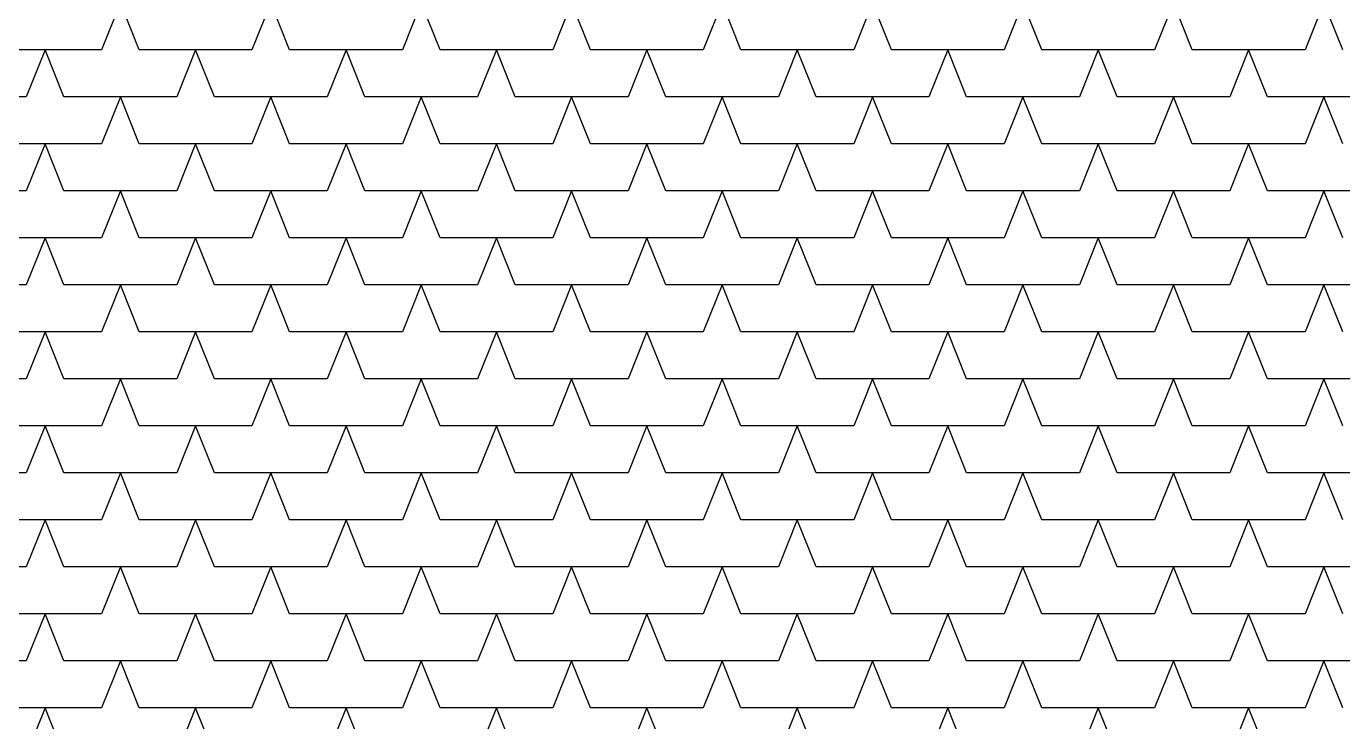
# Model space of a CAD drawing. Header units: inches. Extents: x 86794 to 87086, y 41803 to 41823.
# Drawn here: x 87071.334 to 87072.734, y 41819.515 to 41820.255 of the extents above; entities that cross this region are included whole.
import ezdxf

# ---------------------------------------------------------------- set-up
doc = ezdxf.new("R2010")
doc.units = ezdxf.units.IN
doc.header["$MEASUREMENT"] = 0

msp = doc.modelspace()

# ---------------------------------------------------------------- linework, layer by layer
at = {"color": 250}
for p, q in [((87071.4337, 41820.2795), (87071.4137, 41820.2295)), ((87071.4537, 41820.2295), (87071.4337, 41820.2795)), ((87071.5937, 41820.2795), (87071.5737, 41820.2295)), ((87071.6137, 41820.2295), (87071.5937, 41820.2795)), ((87071.7537, 41820.2795), (87071.7337, 41820.2295)), ((87071.7737, 41820.2295), (87071.7537, 41820.2795)), ((87071.9137, 41820.2795), (87071.8937, 41820.2295)), ((87071.9337, 41820.2295), (87071.9137, 41820.2795)), ((87072.0737, 41820.2795), (87072.0537, 41820.2295)), ((87072.0937, 41820.2295), (87072.0737, 41820.2795)), ((87072.2337, 41820.2795), (87072.2137, 41820.2295)), ((87072.2537, 41820.2295), (87072.2337, 41820.2795)), ((87072.3937, 41820.2795), (87072.3737, 41820.2295)), ((87072.4137, 41820.2295), (87072.3937, 41820.2795)), ((87072.5537, 41820.2795), (87072.5337, 41820.2295)), ((87072.5737, 41820.2295), (87072.5537, 41820.2795)), ((87072.7137, 41820.2795), (87072.6937, 41820.2295)), ((87072.7337, 41820.2295), (87072.7137, 41820.2795)), ((87071.4137, 41820.2295), (87071.2937, 41820.2295)), ((87071.3537, 41820.2295), (87071.3337, 41820.1795)), ((87071.3737, 41820.1795), (87071.3537, 41820.2295)), ((87071.5737, 41820.2295), (87071.4537, 41820.2295)), ((87071.5137, 41820.2295), (87071.4937, 41820.1795)), ((87071.5337, 41820.1795), (87071.5137, 41820.2295)), ((87071.7337, 41820.2295), (87071.6137, 41820.2295)), ((87071.6737, 41820.2295), (87071.6537, 41820.1795)), ((87071.6937, 41820.1795), (87071.6737, 41820.2295)), ((87071.8937, 41820.2295), (87071.7737, 41820.2295)), ((87071.8337, 41820.2295), (87071.8137, 41820.1795)), ((87071.8537, 41820.1795), (87071.8337, 41820.2295)), ((87072.0537, 41820.2295), (87071.9337, 41820.2295)), ((87071.9937, 41820.2295), (87071.9737, 41820.1795)), ((87072.0137, 41820.1795), (87071.9937, 41820.2295)), ((87072.2137, 41820.2295), (87072.0937, 41820.2295)), ((87072.1537, 41820.2295), (87072.1337, 41820.1795)), ((87072.1737, 41820.1795), (87072.1537, 41820.2295)), ((87072.3737, 41820.2295), (87072.2537, 41820.2295)), ((87072.3137, 41820.2295), (87072.2937, 41820.1795)), ((87072.3337, 41820.1795), (87072.3137, 41820.2295)), ((87072.5337, 41820.2295), (87072.4137, 41820.2295)), ((87072.4737, 41820.2295), (87072.4537, 41820.1795)), ((87072.4937, 41820.1795), (87072.4737, 41820.2295)), ((87072.6937, 41820.2295), (87072.5737, 41820.2295)), ((87072.6337, 41820.2295), (87072.6137, 41820.1795)), ((87072.6537, 41820.1795), (87072.6337, 41820.2295)), ((87071.3337, 41820.1795), (87071.2137, 41820.1795)), ((87071.4937, 41820.1795), (87071.3737, 41820.1795)), ((87071.4337, 41820.1795), (87071.4137, 41820.1295)), ((87071.4537, 41820.1295), (87071.4337, 41820.1795)), ((87071.6537, 41820.1795), (87071.5337, 41820.1795)), ((87071.5937, 41820.1795), (87071.5737, 41820.1295)), ((87071.6137, 41820.1295), (87071.5937, 41820.1795)), ((87071.8137, 41820.1795), (87071.6937, 41820.1795)), ((87071.7537, 41820.1795), (87071.7337, 41820.1295)), ((87071.7737, 41820.1295), (87071.7537, 41820.1795)), ((87071.9737, 41820.1795), (87071.8537, 41820.1795)), ((87071.9137, 41820.1795), (87071.8937, 41820.1295)), ((87071.9337, 41820.1295), (87071.9137, 41820.1795)), ((87072.1337, 41820.1795), (87072.0137, 41820.1795)), ((87072.0737, 41820.1795), (87072.0537, 41820.1295)), ((87072.0937, 41820.1295), (87072.0737, 41820.1795)), ((87072.2937, 41820.1795), (87072.1737, 41820.1795)), ((87072.2337, 41820.1795), (87072.2137, 41820.1295)), ((87072.2537, 41820.1295), (87072.2337, 41820.1795)), ((87072.4537, 41820.1795), (87072.3337, 41820.1795)), ((87072.3937, 41820.1795), (87072.3737, 41820.1295)), ((87072.4137, 41820.1295), (87072.3937, 41820.1795)), ((87072.6137, 41820.1795), (87072.4937, 41820.1795)), ((87072.5537, 41820.1795), (87072.5337, 41820.1295)), ((87072.5737, 41820.1295), (87072.5537, 41820.1795)), ((87072.7737, 41820.1795), (87072.6537, 41820.1795)), ((87072.7137, 41820.1795), (87072.6937, 41820.1295)), ((87072.7337, 41820.1295), (87072.7137, 41820.1795)), ((87071.4137, 41820.1295), (87071.2937, 41820.1295)), ((87071.3537, 41820.1295), (87071.3337, 41820.0795)), ((87071.3737, 41820.0795), (87071.3537, 41820.1295)), ((87071.5737, 41820.1295), (87071.4537, 41820.1295)), ((87071.5137, 41820.1295), (87071.4937, 41820.0795)), ((87071.5337, 41820.0795), (87071.5137, 41820.1295)), ((87071.7337, 41820.1295), (87071.6137, 41820.1295)), ((87071.6737, 41820.1295), (87071.6537, 41820.0795)), ((87071.6937, 41820.0795), (87071.6737, 41820.1295)), ((87071.8937, 41820.1295), (87071.7737, 41820.1295)), ((87071.8337, 41820.1295), (87071.8137, 41820.0795)), ((87071.8537, 41820.0795), (87071.8337, 41820.1295)), ((87072.0537, 41820.1295), (87071.9337, 41820.1295)), ((87071.9937, 41820.1295), (87071.9737, 41820.0795)), ((87072.0137, 41820.0795), (87071.9937, 41820.1295)), ((87072.2137, 41820.1295), (87072.0937, 41820.1295)), ((87072.1537, 41820.1295), (87072.1337, 41820.0795)), ((87072.1737, 41820.0795), (87072.1537, 41820.1295)), ((87072.3737, 41820.1295), (87072.2537, 41820.1295)), ((87072.3137, 41820.1295), (87072.2937, 41820.0795)), ((87072.3337, 41820.0795), (87072.3137, 41820.1295)), ((87072.5337, 41820.1295), (87072.4137, 41820.1295)), ((87072.4737, 41820.1295), (87072.4537, 41820.0795)), ((87072.4937, 41820.0795), (87072.4737, 41820.1295)), ((87072.6937, 41820.1295), (87072.5737, 41820.1295)), ((87072.6337, 41820.1295), (87072.6137, 41820.0795)), ((87072.6537, 41820.0795), (87072.6337, 41820.1295)), ((87071.3337, 41820.0795), (87071.2137, 41820.0795)), ((87071.4937, 41820.0795), (87071.3737, 41820.0795)), ((87071.4337, 41820.0795), (87071.4137, 41820.0295)), ((87071.4537, 41820.0295), (87071.4337, 41820.0795)), ((87071.6537, 41820.0795), (87071.5337, 41820.0795)), ((87071.5937, 41820.0795), (87071.5737, 41820.0295)), ((87071.6137, 41820.0295), (87071.5937, 41820.0795)), ((87071.8137, 41820.0795), (87071.6937, 41820.0795)), ((87071.7537, 41820.0795), (87071.7337, 41820.0295)), ((87071.7737, 41820.0295), (87071.7537, 41820.0795)), ((87071.9737, 41820.0795), (87071.8537, 41820.0795)), ((87071.9137, 41820.0795), (87071.8937, 41820.0295)), ((87071.9337, 41820.0295), (87071.9137, 41820.0795)), ((87072.1337, 41820.0795), (87072.0137, 41820.0795)), ((87072.0737, 41820.0795), (87072.0537, 41820.0295)), ((87072.0937, 41820.0295), (87072.0737, 41820.0795)), ((87072.2937, 41820.0795), (87072.1737, 41820.0795)), ((87072.2337, 41820.0795), (87072.2137, 41820.0295)), ((87072.2537, 41820.0295), (87072.2337, 41820.0795)), ((87072.4537, 41820.0795), (87072.3337, 41820.0795)), ((87072.3937, 41820.0795), (87072.3737, 41820.0295)), ((87072.4137, 41820.0295), (87072.3937, 41820.0795)), ((87072.6137, 41820.0795), (87072.4937, 41820.0795)), ((87072.5537, 41820.0795), (87072.5337, 41820.0295)), ((87072.5737, 41820.0295), (87072.5537, 41820.0795)), ((87072.7737, 41820.0795), (87072.6537, 41820.0795)), ((87072.7137, 41820.0795), (87072.6937, 41820.0295)), ((87072.7337, 41820.0295), (87072.7137, 41820.0795)), ((87071.4137, 41820.0295), (87071.2937, 41820.0295)), ((87071.3537, 41820.0295), (87071.3337, 41819.9795)), ((87071.3737, 41819.9795), (87071.3537, 41820.0295)), ((87071.5737, 41820.0295), (87071.4537, 41820.0295)), ((87071.5137, 41820.0295), (87071.4937, 41819.9795)), ((87071.5337, 41819.9795), (87071.5137, 41820.0295)), ((87071.7337, 41820.0295), (87071.6137, 41820.0295)), ((87071.6737, 41820.0295), (87071.6537, 41819.9795)), ((87071.6937, 41819.9795), (87071.6737, 41820.0295)), ((87071.8937, 41820.0295), (87071.7737, 41820.0295)), ((87071.8337, 41820.0295), (87071.8137, 41819.9795)), ((87071.8537, 41819.9795), (87071.8337, 41820.0295)), ((87072.0537, 41820.0295), (87071.9337, 41820.0295)), ((87071.9937, 41820.0295), (87071.9737, 41819.9795)), ((87072.0137, 41819.9795), (87071.9937, 41820.0295)), ((87072.2137, 41820.0295), (87072.0937, 41820.0295)), ((87072.1537, 41820.0295), (87072.1337, 41819.9795)), ((87072.1737, 41819.9795), (87072.1537, 41820.0295)), ((87072.3737, 41820.0295), (87072.2537, 41820.0295)), ((87072.3137, 41820.0295), (87072.2937, 41819.9795)), ((87072.3337, 41819.9795), (87072.3137, 41820.0295)), ((87072.5337, 41820.0295), (87072.4137, 41820.0295)), ((87072.4737, 41820.0295), (87072.4537, 41819.9795)), ((87072.4937, 41819.9795), (87072.4737, 41820.0295)), ((87072.6937, 41820.0295), (87072.5737, 41820.0295)), ((87072.6337, 41820.0295), (87072.6137, 41819.9795)), ((87072.6537, 41819.9795), (87072.6337, 41820.0295)), ((87071.3337, 41819.9795), (87071.2137, 41819.9795)), ((87071.4937, 41819.9795), (87071.3737, 41819.9795)), ((87071.4337, 41819.9795), (87071.4137, 41819.9295)), ((87071.4537, 41819.9295), (87071.4337, 41819.9795)), ((87071.6537, 41819.9795), (87071.5337, 41819.9795)), ((87071.5937, 41819.9795), (87071.5737, 41819.9295)), ((87071.6137, 41819.9295), (87071.5937, 41819.9795)), ((87071.8137, 41819.9795), (87071.6937, 41819.9795)), ((87071.7537, 41819.9795), (87071.7337, 41819.9295)), ((87071.7737, 41819.9295), (87071.7537, 41819.9795)), ((87071.9737, 41819.9795), (87071.8537, 41819.9795)), ((87071.9137, 41819.9795), (87071.8937, 41819.9295)), ((87071.9337, 41819.9295), (87071.9137, 41819.9795)), ((87072.1337, 41819.9795), (87072.0137, 41819.9795)), ((87072.0737, 41819.9795), (87072.0537, 41819.9295)), ((87072.0937, 41819.9295), (87072.0737, 41819.9795)), ((87072.2937, 41819.9795), (87072.1737, 41819.9795)), ((87072.2337, 41819.9795), (87072.2137, 41819.9295)), ((87072.2537, 41819.9295), (87072.2337, 41819.9795)), ((87072.4537, 41819.9795), (87072.3337, 41819.9795)), ((87072.3937, 41819.9795), (87072.3737, 41819.9295)), ((87072.4137, 41819.9295), (87072.3937, 41819.9795)), ((87072.6137, 41819.9795), (87072.4937, 41819.9795)), ((87072.5537, 41819.9795), (87072.5337, 41819.9295)), ((87072.5737, 41819.9295), (87072.5537, 41819.9795)), ((87072.7737, 41819.9795), (87072.6537, 41819.9795)), ((87072.7137, 41819.9795), (87072.6937, 41819.9295)), ((87072.7337, 41819.9295), (87072.7137, 41819.9795)), ((87071.4137, 41819.9295), (87071.2937, 41819.9295)), ((87071.3537, 41819.9295), (87071.3337, 41819.8795)), ((87071.3737, 41819.8795), (87071.3537, 41819.9295)), ((87071.5737, 41819.9295), (87071.4537, 41819.9295)), ((87071.5137, 41819.9295), (87071.4937, 41819.8795)), ((87071.5337, 41819.8795), (87071.5137, 41819.9295)), ((87071.7337, 41819.9295), (87071.6137, 41819.9295)), ((87071.6737, 41819.9295), (87071.6537, 41819.8795)), ((87071.6937, 41819.8795), (87071.6737, 41819.9295)), ((87071.8937, 41819.9295), (87071.7737, 41819.9295)), ((87071.8337, 41819.9295), (87071.8137, 41819.8795)), ((87071.8537, 41819.8795), (87071.8337, 41819.9295)), ((87072.0537, 41819.9295), (87071.9337, 41819.9295)), ((87071.9937, 41819.9295), (87071.9737, 41819.8795)), ((87072.0137, 41819.8795), (87071.9937, 41819.9295)), ((87072.2137, 41819.9295), (87072.0937, 41819.9295)), ((87072.1537, 41819.9295), (87072.1337, 41819.8795)), ((87072.1737, 41819.8795), (87072.1537, 41819.9295)), ((87072.3737, 41819.9295), (87072.2537, 41819.9295)), ((87072.3137, 41819.9295), (87072.2937, 41819.8795)), ((87072.3337, 41819.8795), (87072.3137, 41819.9295)), ((87072.5337, 41819.9295), (87072.4137, 41819.9295)), ((87072.4737, 41819.9295), (87072.4537, 41819.8795)), ((87072.4937, 41819.8795), (87072.4737, 41819.9295)), ((87072.6937, 41819.9295), (87072.5737, 41819.9295)), ((87072.6337, 41819.9295), (87072.6137, 41819.8795)), ((87072.6537, 41819.8795), (87072.6337, 41819.9295)), ((87071.3337, 41819.8795), (87071.2137, 41819.8795)), ((87071.4937, 41819.8795), (87071.3737, 41819.8795)), ((87071.4337, 41819.8795), (87071.4137, 41819.8295)), ((87071.4537, 41819.8295), (87071.4337, 41819.8795)), ((87071.6537, 41819.8795), (87071.5337, 41819.8795)), ((87071.5937, 41819.8795), (87071.5737, 41819.8295)), ((87071.6137, 41819.8295), (87071.5937, 41819.8795)), ((87071.8137, 41819.8795), (87071.6937, 41819.8795)), ((87071.7537, 41819.8795), (87071.7337, 41819.8295)), ((87071.7737, 41819.8295), (87071.7537, 41819.8795)), ((87071.9737, 41819.8795), (87071.8537, 41819.8795)), ((87071.9137, 41819.8795), (87071.8937, 41819.8295)), ((87071.9337, 41819.8295), (87071.9137, 41819.8795)), ((87072.1337, 41819.8795), (87072.0137, 41819.8795)), ((87072.0737, 41819.8795), (87072.0537, 41819.8295)), ((87072.0937, 41819.8295), (87072.0737, 41819.8795)), ((87072.2937, 41819.8795), (87072.1737, 41819.8795)), ((87072.2337, 41819.8795), (87072.2137, 41819.8295)), ((87072.2537, 41819.8295), (87072.2337, 41819.8795)), ((87072.4537, 41819.8795), (87072.3337, 41819.8795)), ((87072.3937, 41819.8795), (87072.3737, 41819.8295)), ((87072.4137, 41819.8295), (87072.3937, 41819.8795)), ((87072.6137, 41819.8795), (87072.4937, 41819.8795)), ((87072.5537, 41819.8795), (87072.5337, 41819.8295)), ((87072.5737, 41819.8295), (87072.5537, 41819.8795)), ((87072.7737, 41819.8795), (87072.6537, 41819.8795)), ((87072.7137, 41819.8795), (87072.6937, 41819.8295)), ((87072.7337, 41819.8295), (87072.7137, 41819.8795)), ((87071.4137, 41819.8295), (87071.2937, 41819.8295)), ((87071.3537, 41819.8295), (87071.3337, 41819.7795)), ((87071.3737, 41819.7795), (87071.3537, 41819.8295)), ((87071.5737, 41819.8295), (87071.4537, 41819.8295)), ((87071.5137, 41819.8295), (87071.4937, 41819.7795)), ((87071.5337, 41819.7795), (87071.5137, 41819.8295)), ((87071.7337, 41819.8295), (87071.6137, 41819.8295)), ((87071.6737, 41819.8295), (87071.6537, 41819.7795)), ((87071.6937, 41819.7795), (87071.6737, 41819.8295)), ((87071.8937, 41819.8295), (87071.7737, 41819.8295)), ((87071.8337, 41819.8295), (87071.8137, 41819.7795)), ((87071.8537, 41819.7795), (87071.8337, 41819.8295)), ((87072.0537, 41819.8295), (87071.9337, 41819.8295)), ((87071.9937, 41819.8295), (87071.9737, 41819.7795)), ((87072.0137, 41819.7795), (87071.9937, 41819.8295)), ((87072.2137, 41819.8295), (87072.0937, 41819.8295)), ((87072.1537, 41819.8295), (87072.1337, 41819.7795)), ((87072.1737, 41819.7795), (87072.1537, 41819.8295)), ((87072.3737, 41819.8295), (87072.2537, 41819.8295)), ((87072.3137, 41819.8295), (87072.2937, 41819.7795)), ((87072.3337, 41819.7795), (87072.3137, 41819.8295)), ((87072.5337, 41819.8295), (87072.4137, 41819.8295)), ((87072.4737, 41819.8295), (87072.4537, 41819.7795)), ((87072.4937, 41819.7795), (87072.4737, 41819.8295)), ((87072.6937, 41819.8295), (87072.5737, 41819.8295)), ((87072.6337, 41819.8295), (87072.6137, 41819.7795)), ((87072.6537, 41819.7795), (87072.6337, 41819.8295)), ((87071.3337, 41819.7795), (87071.2137, 41819.7795)), ((87071.4937, 41819.7795), (87071.3737, 41819.7795)), ((87071.4337, 41819.7795), (87071.4137, 41819.7295)), ((87071.4537, 41819.7295), (87071.4337, 41819.7795)), ((87071.6537, 41819.7795), (87071.5337, 41819.7795)), ((87071.5937, 41819.7795), (87071.5737, 41819.7295)), ((87071.6137, 41819.7295), (87071.5937, 41819.7795)), ((87071.8137, 41819.7795), (87071.6937, 41819.7795)), ((87071.7537, 41819.7795), (87071.7337, 41819.7295)), ((87071.7737, 41819.7295), (87071.7537, 41819.7795)), ((87071.9737, 41819.7795), (87071.8537, 41819.7795)), ((87071.9137, 41819.7795), (87071.8937, 41819.7295)), ((87071.9337, 41819.7295), (87071.9137, 41819.7795)), ((87072.1337, 41819.7795), (87072.0137, 41819.7795)), ((87072.0737, 41819.7795), (87072.0537, 41819.7295)), ((87072.0937, 41819.7295), (87072.0737, 41819.7795)), ((87072.2937, 41819.7795), (87072.1737, 41819.7795)), ((87072.2337, 41819.7795), (87072.2137, 41819.7295)), ((87072.2537, 41819.7295), (87072.2337, 41819.7795)), ((87072.4537, 41819.7795), (87072.3337, 41819.7795)), ((87072.3937, 41819.7795), (87072.3737, 41819.7295)), ((87072.4137, 41819.7295), (87072.3937, 41819.7795)), ((87072.6137, 41819.7795), (87072.4937, 41819.7795)), ((87072.5537, 41819.7795), (87072.5337, 41819.7295)), ((87072.5737, 41819.7295), (87072.5537, 41819.7795)), ((87072.7737, 41819.7795), (87072.6537, 41819.7795)), ((87072.7137, 41819.7795), (87072.6937, 41819.7295)), ((87072.7337, 41819.7295), (87072.7137, 41819.7795)), ((87071.4137, 41819.7295), (87071.2937, 41819.7295)), ((87071.3537, 41819.7295), (87071.3337, 41819.6795)), ((87071.3737, 41819.6795), (87071.3537, 41819.7295)), ((87071.5737, 41819.7295), (87071.4537, 41819.7295)), ((87071.5137, 41819.7295), (87071.4937, 41819.6795)), ((87071.5337, 41819.6795), (87071.5137, 41819.7295)), ((87071.7337, 41819.7295), (87071.6137, 41819.7295)), ((87071.6737, 41819.7295), (87071.6537, 41819.6795)), ((87071.6937, 41819.6795), (87071.6737, 41819.7295)), ((87071.8937, 41819.7295), (87071.7737, 41819.7295)), ((87071.8337, 41819.7295), (87071.8137, 41819.6795)), ((87071.8537, 41819.6795), (87071.8337, 41819.7295)), ((87072.0537, 41819.7295), (87071.9337, 41819.7295)), ((87071.9937, 41819.7295), (87071.9737, 41819.6795)), ((87072.0137, 41819.6795), (87071.9937, 41819.7295)), ((87072.2137, 41819.7295), (87072.0937, 41819.7295)), ((87072.1537, 41819.7295), (87072.1337, 41819.6795)), ((87072.1737, 41819.6795), (87072.1537, 41819.7295)), ((87072.3737, 41819.7295), (87072.2537, 41819.7295)), ((87072.3137, 41819.7295), (87072.2937, 41819.6795)), ((87072.3337, 41819.6795), (87072.3137, 41819.7295)), ((87072.5337, 41819.7295), (87072.4137, 41819.7295)), ((87072.4737, 41819.7295), (87072.4537, 41819.6795)), ((87072.4937, 41819.6795), (87072.4737, 41819.7295)), ((87072.6937, 41819.7295), (87072.5737, 41819.7295)), ((87072.6337, 41819.7295), (87072.6137, 41819.6795)), ((87072.6537, 41819.6795), (87072.6337, 41819.7295)), ((87071.3337, 41819.6795), (87071.2137, 41819.6795)), ((87071.4937, 41819.6795), (87071.3737, 41819.6795)), ((87071.4337, 41819.6795), (87071.4137, 41819.6295)), ((87071.4537, 41819.6295), (87071.4337, 41819.6795)), ((87071.6537, 41819.6795), (87071.5337, 41819.6795)), ((87071.5937, 41819.6795), (87071.5737, 41819.6295)), ((87071.6137, 41819.6295), (87071.5937, 41819.6795)), ((87071.8137, 41819.6795), (87071.6937, 41819.6795)), ((87071.7537, 41819.6795), (87071.7337, 41819.6295)), ((87071.7737, 41819.6295), (87071.7537, 41819.6795)), ((87071.9737, 41819.6795), (87071.8537, 41819.6795)), ((87071.9137, 41819.6795), (87071.8937, 41819.6295)), ((87071.9337, 41819.6295), (87071.9137, 41819.6795)), ((87072.1337, 41819.6795), (87072.0137, 41819.6795)), ((87072.0737, 41819.6795), (87072.0537, 41819.6295)), ((87072.0937, 41819.6295), (87072.0737, 41819.6795)), ((87072.2937, 41819.6795), (87072.1737, 41819.6795)), ((87072.2337, 41819.6795), (87072.2137, 41819.6295)), ((87072.2537, 41819.6295), (87072.2337, 41819.6795)), ((87072.4537, 41819.6795), (87072.3337, 41819.6795)), ((87072.3937, 41819.6795), (87072.3737, 41819.6295)), ((87072.4137, 41819.6295), (87072.3937, 41819.6795)), ((87072.6137, 41819.6795), (87072.4937, 41819.6795)), ((87072.5537, 41819.6795), (87072.5337, 41819.6295)), ((87072.5737, 41819.6295), (87072.5537, 41819.6795)), ((87072.7737, 41819.6795), (87072.6537, 41819.6795)), ((87072.7137, 41819.6795), (87072.6937, 41819.6295)), ((87072.7337, 41819.6295), (87072.7137, 41819.6795)), ((87071.4137, 41819.6295), (87071.2937, 41819.6295)), ((87071.3537, 41819.6295), (87071.3337, 41819.5795)), ((87071.3737, 41819.5795), (87071.3537, 41819.6295)), ((87071.5737, 41819.6295), (87071.4537, 41819.6295)), ((87071.5137, 41819.6295), (87071.4937, 41819.5795)), ((87071.5337, 41819.5795), (87071.5137, 41819.6295)), ((87071.7337, 41819.6295), (87071.6137, 41819.6295)), ((87071.6737, 41819.6295), (87071.6537, 41819.5795)), ((87071.6937, 41819.5795), (87071.6737, 41819.6295)), ((87071.8937, 41819.6295), (87071.7737, 41819.6295)), ((87071.8337, 41819.6295), (87071.8137, 41819.5795)), ((87071.8537, 41819.5795), (87071.8337, 41819.6295)), ((87072.0537, 41819.6295), (87071.9337, 41819.6295)), ((87071.9937, 41819.6295), (87071.9737, 41819.5795)), ((87072.0137, 41819.5795), (87071.9937, 41819.6295)), ((87072.2137, 41819.6295), (87072.0937, 41819.6295)), ((87072.1537, 41819.6295), (87072.1337, 41819.5795)), ((87072.1737, 41819.5795), (87072.1537, 41819.6295)), ((87072.3737, 41819.6295), (87072.2537, 41819.6295)), ((87072.3137, 41819.6295), (87072.2937, 41819.5795)), ((87072.3337, 41819.5795), (87072.3137, 41819.6295)), ((87072.5337, 41819.6295), (87072.4137, 41819.6295)), ((87072.4737, 41819.6295), (87072.4537, 41819.5795)), ((87072.4937, 41819.5795), (87072.4737, 41819.6295)), ((87072.6937, 41819.6295), (87072.5737, 41819.6295)), ((87072.6337, 41819.6295), (87072.6137, 41819.5795)), ((87072.6537, 41819.5795), (87072.6337, 41819.6295)), ((87071.3337, 41819.5795), (87071.2137, 41819.5795)), ((87071.4937, 41819.5795), (87071.3737, 41819.5795)), ((87071.4337, 41819.5795), (87071.4137, 41819.5295)), ((87071.4537, 41819.5295), (87071.4337, 41819.5795)), ((87071.6537, 41819.5795), (87071.5337, 41819.5795)), ((87071.5937, 41819.5795), (87071.5737, 41819.5295)), ((87071.6137, 41819.5295), (87071.5937, 41819.5795)), ((87071.8137, 41819.5795), (87071.6937, 41819.5795)), ((87071.7537, 41819.5795), (87071.7337, 41819.5295)), ((87071.7737, 41819.5295), (87071.7537, 41819.5795)), ((87071.9737, 41819.5795), (87071.8537, 41819.5795)), ((87071.9137, 41819.5795), (87071.8937, 41819.5295)), ((87071.9337, 41819.5295), (87071.9137, 41819.5795)), ((87072.1337, 41819.5795), (87072.0137, 41819.5795)), ((87072.0737, 41819.5795), (87072.0537, 41819.5295)), ((87072.0937, 41819.5295), (87072.0737, 41819.5795)), ((87072.2937, 41819.5795), (87072.1737, 41819.5795)), ((87072.2337, 41819.5795), (87072.2137, 41819.5295)), ((87072.2537, 41819.5295), (87072.2337, 41819.5795)), ((87072.4537, 41819.5795), (87072.3337, 41819.5795)), ((87072.3937, 41819.5795), (87072.3737, 41819.5295)), ((87072.4137, 41819.5295), (87072.3937, 41819.5795)), ((87072.6137, 41819.5795), (87072.4937, 41819.5795)), ((87072.5537, 41819.5795), (87072.5337, 41819.5295)), ((87072.5737, 41819.5295), (87072.5537, 41819.5795)), ((87072.7737, 41819.5795), (87072.6537, 41819.5795)), ((87072.7137, 41819.5795), (87072.6937, 41819.5295)), ((87072.7337, 41819.5295), (87072.7137, 41819.5795)), ((87071.4137, 41819.5295), (87071.2937, 41819.5295)), ((87071.3537, 41819.5295), (87071.3337, 41819.4795)), ((87071.3737, 41819.4795), (87071.3537, 41819.5295)), ((87071.5737, 41819.5295), (87071.4537, 41819.5295)), ((87071.5137, 41819.5295), (87071.4937, 41819.4795)), ((87071.5337, 41819.4795), (87071.5137, 41819.5295)), ((87071.7337, 41819.5295), (87071.6137, 41819.5295)), ((87071.6737, 41819.5295), (87071.6537, 41819.4795)), ((87071.6937, 41819.4795), (87071.6737, 41819.5295)), ((87071.8937, 41819.5295), (87071.7737, 41819.5295)), ((87071.8337, 41819.5295), (87071.8137, 41819.4795)), ((87071.8537, 41819.4795), (87071.8337, 41819.5295)), ((87072.0537, 41819.5295), (87071.9337, 41819.5295)), ((87071.9937, 41819.5295), (87071.9737, 41819.4795)), ((87072.0137, 41819.4795), (87071.9937, 41819.5295)), ((87072.2137, 41819.5295), (87072.0937, 41819.5295)), ((87072.1537, 41819.5295), (87072.1337, 41819.4795)), ((87072.1737, 41819.4795), (87072.1537, 41819.5295)), ((87072.3737, 41819.5295), (87072.2537, 41819.5295)), ((87072.3137, 41819.5295), (87072.2937, 41819.4795)), ((87072.3337, 41819.4795), (87072.3137, 41819.5295)), ((87072.5337, 41819.5295), (87072.4137, 41819.5295)), ((87072.4737, 41819.5295), (87072.4537, 41819.4795)), ((87072.4937, 41819.4795), (87072.4737, 41819.5295)), ((87072.6937, 41819.5295), (87072.5737, 41819.5295)), ((87072.6337, 41819.5295), (87072.6137, 41819.4795)), ((87072.6537, 41819.4795), (87072.6337, 41819.5295))]:
    msp.add_line(p, q, dxfattribs=at)

doc.saveas('drawing.dxf')
